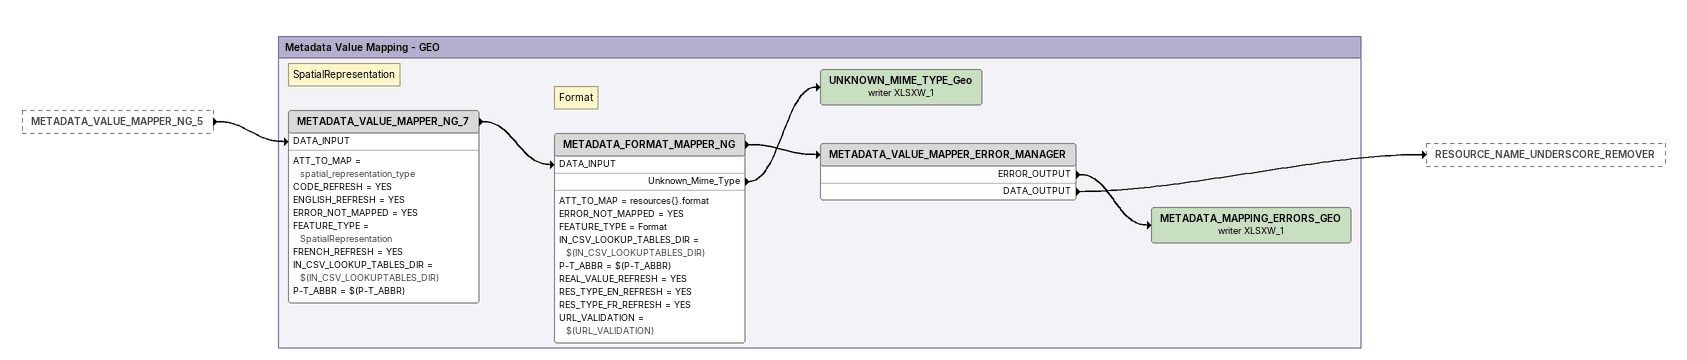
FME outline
METADATA_VALUE_MAPPER_NG_5 [outside]
    -> METADATA_VALUE_MAPPER_NG_7 [DATA_INPUT]

Bookmark: Metadata Value Mapping - GEO
Note: SpatialRepresentation
METADATA_VALUE_MAPPER_NG_7
    ATT_TO_MAP = spatial_representation_type
    CODE_REFRESH = YES
    ENGLISH_REFRESH = YES
    ERROR_NOT_MAPPED = YES
    FEATURE_TYPE = SpatialRepresentation
    FRENCH_REFRESH = YES
    IN_CSV_LOOKUP_TABLES_DIR = $(IN_CSV_LOOKUPTABLES_DIR)
    P-T_ABBR = $(P-T_ABBR)
    -> METADATA_FORMAT_MAPPER_NG [DATA_INPUT]
Note: Format
METADATA_FORMAT_MAPPER_NG
    ATT_TO_MAP = resources{}.format
    ERROR_NOT_MAPPED = YES
    FEATURE_TYPE = Format
    IN_CSV_LOOKUP_TABLES_DIR = $(IN_CSV_LOOKUPTABLES_DIR)
    P-T_ABBR = $(P-T_ABBR)
    REAL_VALUE_REFRESH = YES
    RES_TYPE_EN_REFRESH = YES
    RES_TYPE_FR_REFRESH = YES
    URL_VALIDATION = $(URL_VALIDATION)
    Unknown_Mime_Type -> UNKNOWN_MIME_TYPE_Geo (writer XLSXW_1)
    -> METADATA_VALUE_MAPPER_ERROR_MANAGER
UNKNOWN_MIME_TYPE_Geo (writer XLSXW_1)
METADATA_VALUE_MAPPER_ERROR_MANAGER
    ERROR_OUTPUT -> METADATA_MAPPING_ERRORS_GEO (writer XLSXW_1)
    DATA_OUTPUT -> RESOURCE_NAME_UNDERSCORE_REMOVER
METADATA_MAPPING_ERRORS_GEO (writer XLSXW_1)
